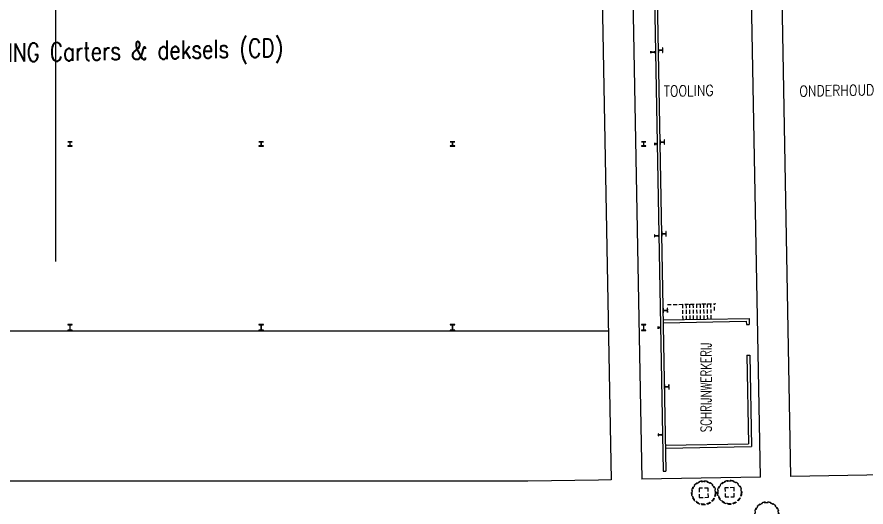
# Model space of a CAD drawing. Header units: millimetres. Extents: x 3476 to 38328, y 1439 to 26921.
# Drawn here: x 11336 to 16885, y 16304 to 19506 of the extents above; entities that cross this region are included whole.
import ezdxf

# ---------------------------------------------------------------- set-up
doc = ezdxf.new("R2010")
doc.units = ezdxf.units.MM
doc.header["$LTSCALE"] = 100
doc.header["$MEASUREMENT"] = 0
doc.linetypes.add('DASHED2', pattern=[0.375, 0.25, -0.125])
for name, color, linetype in [('A-BRANDMUUR-1', 9, 'CONTINUOUS'), ('A-CIRCULATIE', 4, 'CONTINUOUS'), ('A-KOLOM', 7, 'CONTINUOUS'), ('A-MUUR', 7, 'CONTINUOUS'), ('C-LINE-H025', 7, 'DASHED2'), ('TEKST', 4, 'CONTINUOUS')]:
    doc.layers.add(name, color=color, linetype=linetype)
doc.styles.add('ROMANS', font='romans', dxfattribs={"width": 0.7})

msp = doc.modelspace()

# ---------------------------------------------------------------- linework, layer by layer
at = {"layer": 'A-BRANDMUUR-1'}
for p, q in [((15478.4, 20916.47), (15558.65, 16538.37)), ((15497.4, 20916.82), (15577.64, 16538.72)), ((15558.65, 16538.37), (15577.64, 16538.72))]:
    msp.add_line(p, q, dxfattribs=at)
at = {"layer": 'A-CIRCULATIE'}
for p, q in [((16194.78, 16500.03), (16111.51, 21043.49)), ((16394.75, 16503.69), (16311.02, 21071.83)), ((11587.25, 20965.05), (11587.25, 17908.3)), ((15137.46, 20965.05), (15219.62, 16482.15)), ((15337.49, 20965.05), (15419.59, 16485.82)), ((18302.12, 16538.65), (16394.75, 16503.69)), ((16194.78, 16500.03), (15419.59, 16485.82)), ((11587.25, 16472.19), (7912.75, 16472.19)), ((14675.97, 16472.19), (11587.25, 16472.19)), ((15137.25, 16480.64), (14675.97, 16472.19)), ((15219.62, 16482.15), (15137.25, 16480.64))]:
    msp.add_line(p, q, dxfattribs=at)
at = {"layer": 'A-KOLOM'}
for points in [[(15505.96, 19269.89), (15505.96, 19283.39), (15504.94, 19283.39), (15504.94, 19278.47, -0.4142135), (15503.44, 19276.97), (15481.48, 19276.97, -0.4142136), (15479.98, 19278.47), (15479.98, 19283.39), (15478.96, 19283.39), (15478.96, 19269.89), (15479.98, 19269.89), (15479.98, 19274.81, -0.4142136), (15481.48, 19276.31), (15503.44, 19276.31, -0.4142136), (15504.94, 19274.81), (15504.94, 19269.89)], [(15557.52, 19273.81), (15556.97, 19303.81), (15555.57, 19303.78), (15555.79, 19291.91, -0.4142135), (15553.14, 19289.16), (15532.34, 19288.78, -0.4142136), (15529.59, 19291.43), (15529.37, 19303.3), (15527.97, 19303.28), (15528.52, 19273.28), (15529.92, 19273.31), (15529.71, 19285.18, -0.4142136), (15532.36, 19287.93), (15553.15, 19288.31, -0.4142136), (15555.9, 19285.66), (15556.12, 19273.79)], [(15568.51, 18673.91), (15567.96, 18703.91), (15566.56, 18703.88), (15566.78, 18692.01, -0.4142135), (15564.13, 18689.26), (15543.34, 18688.88, -0.4142136), (15540.59, 18691.53), (15540.37, 18703.4), (15538.97, 18703.38), (15539.52, 18673.38), (15540.92, 18673.41), (15540.7, 18685.28, -0.4142136), (15543.35, 18688.03), (15564.15, 18688.41, -0.4142136), (15566.9, 18685.76), (15567.11, 18673.89)], [(11667.25, 18662.14), (11697.25, 18662.14), (11697.25, 18663.54), (11685.38, 18663.54, -0.4142135), (11682.68, 18666.24), (11682.68, 18687.04, -0.4142136), (11685.38, 18689.74), (11697.25, 18689.74), (11697.25, 18691.14), (11667.25, 18691.14), (11667.25, 18689.74), (11679.13, 18689.74, -0.4142136), (11681.83, 18687.04), (11681.83, 18666.24, -0.4142136), (11679.13, 18663.54), (11667.25, 18663.54)], [(12917.25, 18662.14), (12947.25, 18662.14), (12947.25, 18663.54), (12935.38, 18663.54, -0.4142135), (12932.68, 18666.24), (12932.68, 18687.04, -0.4142136), (12935.38, 18689.74), (12947.25, 18689.74), (12947.25, 18691.14), (12917.25, 18691.14), (12917.25, 18689.74), (12929.13, 18689.74, -0.4142136), (12931.83, 18687.04), (12931.83, 18666.24, -0.4142136), (12929.13, 18663.54), (12917.25, 18663.54)], [(14167.25, 18662.14), (14197.25, 18662.14), (14197.25, 18663.54), (14185.38, 18663.54, -0.4142135), (14182.68, 18666.24), (14182.68, 18687.04, -0.4142136), (14185.38, 18689.74), (14197.25, 18689.74), (14197.25, 18691.14), (14167.25, 18691.14), (14167.25, 18689.74), (14179.13, 18689.74, -0.4142136), (14181.83, 18687.04), (14181.83, 18666.24, -0.4142136), (14179.13, 18663.54), (14167.25, 18663.54)], [(15417.25, 18662.14), (15447.25, 18662.14), (15447.25, 18663.54), (15435.38, 18663.54, -0.4142135), (15432.68, 18666.24), (15432.68, 18687.04, -0.4142136), (15435.38, 18689.74), (15447.25, 18689.74), (15447.25, 18691.14), (15417.25, 18691.14), (15417.25, 18689.74), (15429.13, 18689.74, -0.4142136), (15431.83, 18687.04), (15431.83, 18666.24, -0.4142136), (15429.13, 18663.54), (15417.25, 18663.54)], [(15519.46, 18668.64), (15519.46, 18684.64), (15518.56, 18684.64), (15518.56, 18678.44, -0.4142135), (15517.06, 18676.94), (15506.66, 18676.94, -0.4142136), (15505.16, 18678.44), (15505.16, 18684.64), (15504.26, 18684.64), (15504.26, 18668.64), (15505.16, 18668.64), (15505.16, 18674.84, -0.4142136), (15506.66, 18676.34), (15517.06, 18676.34, -0.4142136), (15518.56, 18674.84), (15518.56, 18668.64)], [(15579.51, 18074.01), (15578.96, 18104.01), (15577.56, 18103.98), (15577.78, 18092.11, -0.4142135), (15575.13, 18089.36), (15554.33, 18088.98, -0.4142136), (15551.58, 18091.63), (15551.36, 18103.5), (15549.96, 18103.48), (15550.51, 18073.48), (15551.91, 18073.51), (15551.7, 18085.38, -0.4142136), (15554.35, 18088.13), (15575.14, 18088.51, -0.4142136), (15577.89, 18085.86), (15578.11, 18073.99)], [(15530.45, 18069.89), (15530.45, 18083.39), (15529.43, 18083.39), (15529.43, 18078.47, -0.4142135), (15527.93, 18076.97), (15505.97, 18076.97, -0.4142136), (15504.47, 18078.47), (15504.47, 18083.39), (15503.45, 18083.39), (15503.45, 18069.89), (15504.47, 18069.89), (15504.47, 18074.81, -0.4142136), (15505.97, 18076.31), (15527.93, 18076.31, -0.4142136), (15529.43, 18074.81), (15529.43, 18069.89)], [(15588.67, 17574.1), (15588.12, 17604.09), (15586.72, 17604.07), (15586.94, 17592.2, -0.4142135), (15584.29, 17589.45), (15563.49, 17589.06, -0.4142136), (15560.74, 17591.72), (15560.53, 17603.59), (15559.13, 17603.56), (15559.68, 17573.57), (15561.08, 17573.59), (15560.86, 17585.47, -0.4142136), (15563.51, 17588.22), (15584.31, 17588.6, -0.4142136), (15587.05, 17585.95), (15587.27, 17574.07)], [(11667.25, 17456.64), (11697.25, 17456.64), (11697.25, 17459.04), (11685.63, 17459.04, -0.4142135), (11682.93, 17461.74), (11682.93, 17491.54, -0.4142136), (11685.63, 17494.24), (11697.25, 17494.24), (11697.25, 17496.64), (11667.25, 17496.64), (11667.25, 17494.24), (11678.88, 17494.24, -0.4142136), (11681.58, 17491.54), (11681.58, 17461.74, -0.4142136), (11678.88, 17459.04), (11667.25, 17459.04)], [(12917.25, 17456.64), (12947.25, 17456.64), (12947.25, 17459.04), (12935.63, 17459.04, -0.4142135), (12932.93, 17461.74), (12932.93, 17491.54, -0.4142136), (12935.63, 17494.24), (12947.25, 17494.24), (12947.25, 17496.64), (12917.25, 17496.64), (12917.25, 17494.24), (12928.88, 17494.24, -0.4142136), (12931.58, 17491.54), (12931.58, 17461.74, -0.4142136), (12928.88, 17459.04), (12917.25, 17459.04)], [(14167.25, 17456.64), (14197.25, 17456.64), (14197.25, 17459.04), (14185.63, 17459.04, -0.4142135), (14182.93, 17461.74), (14182.93, 17491.54, -0.4142136), (14185.63, 17494.24), (14197.25, 17494.24), (14197.25, 17496.64), (14167.25, 17496.64), (14167.25, 17494.24), (14178.88, 17494.24, -0.4142136), (14181.58, 17491.54), (14181.58, 17461.74, -0.4142136), (14178.88, 17459.04), (14167.25, 17459.04)], [(15417.25, 17456.64), (15447.25, 17456.64), (15447.25, 17459.04), (15435.63, 17459.04, -0.4142135), (15432.93, 17461.74), (15432.93, 17491.54, -0.4142136), (15435.63, 17494.24), (15447.25, 17494.24), (15447.25, 17496.64), (15417.25, 17496.64), (15417.25, 17494.24), (15428.88, 17494.24, -0.4142136), (15431.58, 17491.54), (15431.58, 17461.74, -0.4142136), (15428.88, 17459.04), (15417.25, 17459.04)], [(15541.45, 17468.64), (15541.45, 17484.64), (15540.55, 17484.64), (15540.55, 17478.44, -0.4142135), (15539.05, 17476.94), (15528.65, 17476.94, -0.4142136), (15527.15, 17478.44), (15527.15, 17484.64), (15526.25, 17484.64), (15526.25, 17468.64), (15527.15, 17468.64), (15527.15, 17474.84, -0.4142136), (15528.65, 17476.34), (15539.05, 17476.34, -0.4142136), (15540.55, 17474.84), (15540.55, 17468.64)], [(15597.83, 17074.18), (15597.28, 17104.18), (15595.88, 17104.15), (15596.1, 17092.28, -0.4142135), (15593.45, 17089.53), (15572.66, 17089.15, -0.4142136), (15569.91, 17091.8), (15569.69, 17103.67), (15568.29, 17103.65), (15568.84, 17073.65), (15570.24, 17073.68), (15570.02, 17085.55, -0.4142136), (15572.67, 17088.3), (15593.47, 17088.68, -0.4142136), (15596.22, 17086.03), (15596.43, 17074.16)], [(15554.28, 16769.89), (15554.28, 16783.39), (15553.26, 16783.39), (15553.26, 16778.47, -0.4142135), (15551.76, 16776.97), (15529.8, 16776.97, -0.4142136), (15528.3, 16778.47), (15528.3, 16783.39), (15527.28, 16783.39), (15527.28, 16769.89), (15528.3, 16769.89), (15528.3, 16774.81, -0.4142136), (15529.8, 16776.31), (15551.76, 16776.31, -0.4142136), (15553.26, 16774.81), (15553.26, 16769.89)]]:
    msp.add_lwpolyline(points, format="xyb", close=True, dxfattribs=at)
at = {"layer": 'A-MUUR'}
for p, q in [((15559.54, 17526.56), (16121.64, 17536.86)), ((16121.64, 17536.86), (16122.38, 17496.87)), ((15559.89, 17507.56), (16103, 17517.51)), ((16103, 17517.51), (16103.38, 17496.52)), ((16103.38, 17496.52), (16122.38, 17496.87)), ((7917.25, 17456.64), (15201.79, 17454.79)), ((16107.04, 17296.55), (16126.04, 17296.9)), ((16107.04, 17296.55), (16117.66, 16717.65)), ((16126.04, 17296.9), (16137, 16699)), ((15574.55, 16707.69), (16117.66, 16717.65)), ((15574.89, 16688.7), (16137, 16699))]:
    msp.add_line(p, q, dxfattribs=at)
at = {"layer": 'C-LINE-H025'}
for p, q in [((15587.7, 17627.09), (15903.57, 17632.88)), ((15689.52, 17528.94), (15687.68, 17628.92)), ((15712.51, 17529.36), (15710.68, 17629.34)), ((15735.51, 17529.78), (15733.68, 17629.77)), ((15758.5, 17530.2), (15756.67, 17630.19)), ((15781.5, 17530.63), (15779.67, 17630.61)), ((15804.5, 17531.05), (15802.66, 17631.03)), ((15827.49, 17531.47), (15825.66, 17631.45)), ((15850.49, 17531.89), (15848.66, 17631.87)), ((15873.49, 17532.31), (15871.65, 17632.29)), ((15895.47, 17587.82), (15894.65, 17632.72))]:
    msp.add_line(p, q, dxfattribs=at)
for points in [[(15795.06, 16366.68), (15855.05, 16367.78), (15853.95, 16427.77), (15793.96, 16426.67)], [(15964.63, 16369.79), (16024.62, 16370.89), (16023.52, 16430.88), (15963.53, 16429.78)]]:
    msp.add_lwpolyline(points, close=True, dxfattribs=at)
for centre, radius in [((15824.5, 16397.22), 78.75), ((15824.5, 16397.22), 75), ((15994.07, 16400.33), 78.75), ((15994.07, 16400.33), 75), ((16236.69, 16259.75), 78.75), ((16236.69, 16259.75), 75)]:
    msp.add_circle(centre, radius, dxfattribs=at)

# ---------------------------------------------------------------- texts
at = {"layer": 'TEKST', "color": 7, "style": 'ROMANS', "oblique": 1.05}
for s, height, width, p in [('AFDELING Carters & deksels (CD)', 120, 0.8, (10892.32, 19205.09)), ('TOOLING', 70, 0.85, (15562.82, 18985.86)), ('ONDERHOUD', 70, 0.85, (16449.75, 18985.86))]:
    msp.add_text(s, height=height, rotation=1.05, dxfattribs=dict(at, width=width)).set_placement(p)
at = {"layer": 'TEKST', "style": 'ROMANS', "width": 0.7}
msp.add_text('SCHRIJNWERKERIJ', height=70, rotation=90, dxfattribs=at).set_placement((15875.5, 16793.5))
msp.add_text('SCHRIJNWERKERIJ', height=70, rotation=90, dxfattribs=at).set_placement((15875.5, 16793.5))

doc.saveas('drawing.dxf')
